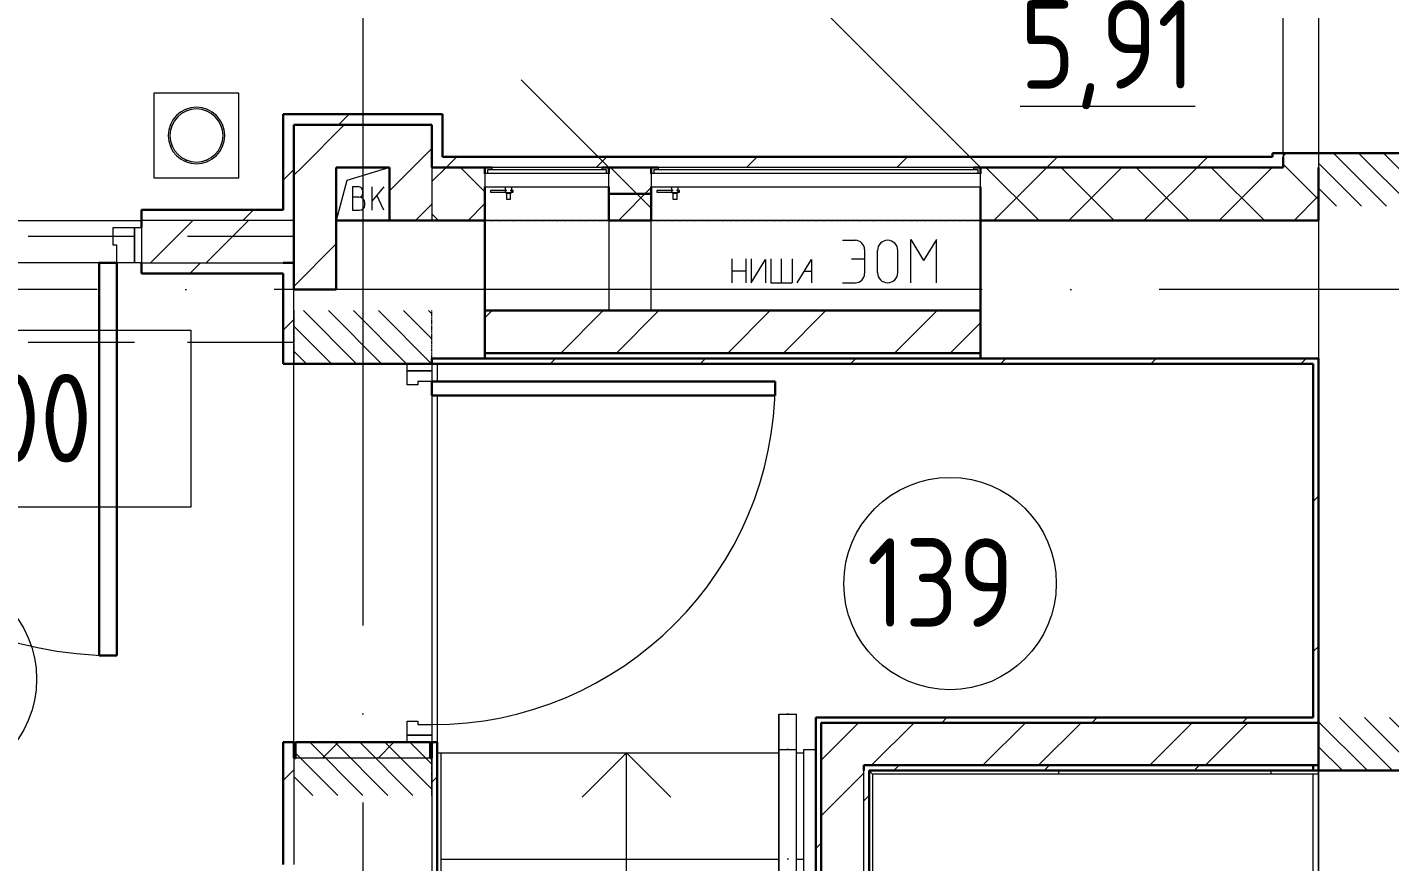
# Model space of a CAD drawing. Header units: millimetres. Extents: x -88595 to 880822, y -1054509 to -148035.
# Drawn here: x 203415 to 207264, y -243169 to -240811 of the extents above; entities that cross this region are included whole.
import ezdxf

# ---------------------------------------------------------------- set-up
doc = ezdxf.new("R2010")
doc.units = ezdxf.units.MM
for name, pattern in [('ADSK_Линия сетки', [25, 20, -2.5, 0, -2.5]), ('ADSK_Сверху', [4.5, 3, -1.5]), ('ADSK_Штриховая_ш2 п1_5', [4.5, 3, -1.5])]:
    doc.linetypes.add(name, pattern=pattern)
for name, color, linetype, lineweight in [('Аннотация', 7, 'Continuous', 20), ('Двери', 7, 'Continuous', 9), ('Лестницы', 7, 'Continuous', 9), ('Линии', 7, 'Continuous', 9), ('Марки помещений', 7, 'Continuous', 20), ('Оборудование', 7, 'Continuous', 18), ('Ограждение', 7, 'Continuous', 9), ('Оси', 7, 'Continuous', 9), ('Отметки', 7, 'Continuous', 9), ('Перекрытие', 7, 'Continuous', 18), ('Сантехника', 7, 'Continuous', 18), ('Стены внутренние', 7, 'Continuous', 18), ('Стены наружные', 7, 'Continuous', 18), ('Стены штриховка', 7, 'Continuous', 9), ('Стрелки вверх', 7, 'Continuous', 18)]:
    doc.layers.add(name, color=color, linetype=linetype, lineweight=lineweight)
doc.styles.add('GOST Common_3', font='GOST_Common.ttf', dxfattribs={"width": 0.9, "height": 2.5})
pattern_1 = [(0, (215928.7, 665702.34), (0, 600), []), (90, (215928.7, 665702.34), (-600, 4e-14), [])]

# ---------------------------------------------------------------- blocks, each defined once
blk = doc.blocks.new('1 этаж')
at = {"layer": 'Двери', "lineweight": 18, "true_color": 0xff0000}
h = blk.add_hatch(dxfattribs=at)
h.set_pattern_fill('FP_2', color=1, angle=-90, style=0, pattern_type=2)
h.set_pattern_definition([(315, (243467.71, 687882.605), (35.3553, 35.3553), [])])
h.paths.add_polyline_path([(243192.7, 686997.6), (243742.7, 686997.6), (243742.7, 687147.6), (243192.7, 687147.6)])
h.paths.add_polyline_path([(243708.7, 688367.6), (243742.7, 688367.6), (243742.7, 688517.6), (243192.7, 688517.6), (243192.7, 688367.6)])
h = blk.add_hatch(dxfattribs=at)
h.set_pattern_fill('FP_2', color=1, angle=-90, style=0, pattern_type=2)
h.set_pattern_definition([(315, (240492.71, 686017.605), (35.3553, 35.3553), [])])
h.paths.add_polyline_path([(240687.7, 685332.6), (240687.7, 685482.6), (240297.7, 685482.6), (240297.7, 685332.6)])
h.paths.add_polyline_path([(240687.7, 686552.6), (240687.7, 686702.6), (240297.7, 686702.6), (240297.7, 686552.6), (240479.7, 686552.6)])
h = blk.add_hatch(dxfattribs=at)
h.set_pattern_fill('FP_2', color=1, angle=-90, style=0, pattern_type=2)
h.set_pattern_definition([(315, (243467.71, 684677.605), (35.3553, 35.3553), [])])
h.paths.add_polyline_path([(243192.7, 683552.6), (243742.7, 683552.6), (243742.7, 683702.6), (243192.7, 683702.6)])
h.paths.add_polyline_path([(243192.7, 685402.6), (243742.7, 685402.6), (243742.7, 685552.6), (243192.7, 685552.6)])
at = {"layer": 'Ограждение'}
h = blk.add_hatch(dxfattribs=at)
h.set_pattern_fill('FP_25', color=256, style=0, pattern_type=2)
h.set_pattern_definition(pattern_1)
h.paths.add_polyline_path([(243177.7, 685392.6), (243192.7, 685392.6), (243192.7, 685402.6), (241922.7, 685402.6), (241932.7, 685392.6), (242991.1, 685392.6)])
h = blk.add_hatch(dxfattribs=at)
h.set_pattern_fill('FP_25', color=256, style=0, pattern_type=2)
h.set_pattern_definition(pattern_1)
h.paths.add_polyline_path([(241922.7, 682262.6), (241932.7, 682262.6), (241932.7, 685392.6), (241922.7, 685402.6), (241922.7, 682289.9)])
at = {"lineweight": 18}
for p, q in [((240567.7, 687107.6), (240447.3, 687070.9)), ((240447.3, 687070.9), (240417.7, 686957.6)), ((240479.9, 687053), (240463.3, 687053)), ((240463.3, 687053), (240463.3, 686986.3)), ((240481.8, 687023.4), (240463.3, 687023.4)), ((240492.9, 687034.5), (240492.9, 687040.1)), ((240552.2, 687053), (240518.8, 687013.3)), ((240518.8, 686986.3), (240518.8, 687053)), ((240552.2, 686986.3), (240532.2, 687029.2)), ((240463.3, 686986.3), (240483.6, 686986.3)), ((240498.5, 687001.2), (240498.5, 687006.7)), ((241187.7, 686957.6), (241187.7, 686702.6))]:
    blk.add_line(p, q, dxfattribs=at)
for centre, radius, start, end in [((240479.9, 687040.1), 13, 0, 90), ((240481.8, 687034.5), 11.1, 270, 0), ((240481.8, 687006.7), 16.7, 0, 90), ((240483.6, 687001.2), 14.8, 270, 0)]:
    blk.add_arc(centre, radius, start, end, dxfattribs=at)
at = {"layer": 'Аннотация', "lineweight": 20}
for p, q in [((238706.8, 686647.1), (240006.8, 686647.1)), ((240006.8, 686647.1), (240006.8, 686147.1)), ((240006.8, 686147.1), (238706.8, 686147.1))]:
    blk.add_line(p, q, dxfattribs=at)
at = {"layer": 'Двери', "linetype": 'ADSK_Штриховая_ш2 п1_5'}
for p, q in [((243742.7, 687147.6), (243192.7, 687147.6)), ((243192.7, 687147.6), (243192.7, 686997.6)), ((240837.7, 686957.6), (242237.7, 686957.6)), ((240297.7, 686702.6), (240297.7, 686552.6)), ((240687.7, 686552.6), (240687.7, 686702.6)), ((240837.7, 686567.6), (242237.7, 686567.6)), ((240297.7, 686552.6), (240687.7, 686552.6)), ((243192.7, 685552.6), (243192.7, 685402.6)), ((240687.7, 685482.6), (240297.7, 685482.6)), ((240297.7, 685482.6), (240297.7, 685332.6)), ((240687.7, 685332.6), (240687.7, 685482.6)), ((243192.7, 685402.6), (243742.7, 685402.6))]:
    blk.add_line(p, q, dxfattribs=at)
at = {"layer": 'Двери'}
for p, q in [((239787.7, 686937.6), (239847.7, 686937.6)), ((239787.7, 686887.6), (239787.7, 686937.6)), ((239847.7, 686937.6), (239847.7, 686837.6)), ((239847.7, 686837.6), (239847.7, 686937.6)), ((239847.7, 686937.6), (239867.7, 686937.6)), ((239867.7, 686937.6), (239867.7, 686837.6)), ((239797.7, 686887.6), (239787.7, 686887.6)), ((239797.7, 686837.6), (239797.7, 686887.6)), ((239847.7, 686837.6), (239797.7, 686837.6)), ((239867.7, 686837.6), (239847.7, 686837.6)), ((240617.7, 686552.6), (240687.7, 686552.6)), ((240617.7, 686532.6), (240617.7, 686552.6)), ((240617.7, 686492.6), (240617.7, 686532.6)), ((240617.7, 686532.6), (240687.7, 686532.6)), ((240687.7, 686532.6), (240617.7, 686532.6)), ((240687.7, 686552.6), (240687.7, 686532.6)), ((240687.7, 686532.6), (240687.7, 686502.6)), ((240647.7, 686492.6), (240617.7, 686492.6)), ((240647.7, 686502.6), (240647.7, 686492.6)), ((240687.7, 686502.6), (240647.7, 686502.6)), ((240617.7, 685542.6), (240647.7, 685542.6)), ((240617.7, 685502.6), (240617.7, 685542.6)), ((240647.7, 685542.6), (240647.7, 685532.6)), ((240647.7, 685532.6), (240687.7, 685532.6)), ((240687.7, 685532.6), (240687.7, 685502.6)), ((240687.7, 685502.6), (240617.7, 685502.6)), ((240617.7, 685482.6), (240617.7, 685502.6)), ((240617.7, 685502.6), (240687.7, 685502.6)), ((240687.7, 685482.6), (240617.7, 685482.6)), ((240687.7, 685502.6), (240687.7, 685482.6))]:
    blk.add_line(p, q, dxfattribs=at)
at = {"layer": 'Двери', "lineweight": 30}
for p, q in [((239747.7, 685727.6), (239747.7, 686837.6)), ((239747.7, 686837.6), (239797.7, 686837.6)), ((239797.7, 686837.6), (239797.7, 685727.6)), ((240687.7, 686502.6), (241657.7, 686502.6)), ((240687.7, 686462.6), (240687.7, 686502.6)), ((241657.7, 686502.6), (241657.7, 686462.6)), ((241657.7, 686462.6), (240687.7, 686462.6)), ((239797.7, 685727.6), (239747.7, 685727.6))]:
    blk.add_line(p, q, dxfattribs=at)
at = {"layer": 'Двери'}
for centre, radius, start, end in [((239797.7, 686837.6), 1110, 180, 270), ((240687.7, 686502.6), 970, 270, 0)]:
    blk.add_arc(centre, radius, start, end, dxfattribs=at)
at = {"layer": 'Лестницы'}
for p, q in [((240712.7, 685152.6), (241668.1, 685152.6)), ((240712.7, 685152.6), (241668.1, 685152.6)), ((241718.1, 685152.6), (241738.1, 685152.6)), ((241718.1, 685152.6), (241738.1, 685152.6))]:
    blk.add_line(p, q, dxfattribs=at)
at = {"layer": 'Линии', "lineweight": 18, "ltscale": 100}
for p, q in [((241307.7, 686702.6), (241307.7, 686957.6)), ((241847.5, 686901.4), (241884, 686901.4)), ((242040.5, 686904), (242077, 686844)), ((242040.5, 686781.4), (242040.5, 686904)), ((242113.6, 686904), (242077, 686844)), ((242113.6, 686781.4), (242113.6, 686904)), ((241910.1, 686875.3), (241910.1, 686807.5)), ((241946.6, 686810.1), (241946.6, 686872.7)), ((242004, 686810.1), (242004, 686872.7)), ((241535.1, 686849.2), (241535.1, 686781.4)), ((241575.1, 686849.2), (241575.1, 686781.4)), ((241590.1, 686849.2), (241590.1, 686781.4)), ((241590.1, 686781.4), (241630.1, 686847.1)), ((241630.1, 686847.1), (241630.1, 686781.4)), ((241645.1, 686849.2), (241645.1, 686781.4)), ((241675.1, 686781.4), (241675.1, 686849.2)), ((241705.1, 686849.2), (241705.1, 686781.4)), ((241720.1, 686781.4), (241760.1, 686847.1)), ((241760.1, 686847.1), (241760.1, 686781.4)), ((241873.6, 686849.2), (241910.1, 686849.2)), ((241535.1, 686815.3), (241575.1, 686815.3)), ((241740.1, 686814.2), (241760.1, 686814.2)), ((241645.1, 686781.4), (241705.1, 686781.4)), ((241847.5, 686781.4), (241884, 686781.4))]:
    blk.add_line(p, q, dxfattribs=at)
at = {"layer": 'Линии', "linetype": 'ADSK_Сверху', "ltscale": 100}
for p, q in [((240297.7, 686912.6), (219832.7, 686912.6)), ((240297.7, 686612.6), (219832.7, 686612.6))]:
    blk.add_line(p, q, dxfattribs=at)
at = {"layer": 'Линии', "lineweight": 18}
for centre, radius, start, end in [((241884, 686875.3), 26.1, 0, 90), ((241975.3, 686872.7), 28.7, 0, 180), ((241884, 686807.5), 26.1, 270, 0), ((241975.3, 686810.1), 28.7, 180, 0)]:
    blk.add_arc(centre, radius, start, end, dxfattribs=at)
at = {"layer": 'Марки помещений'}
for centre in [(242151.5, 685931.3), (239271, 685661.2)]:
    blk.add_circle(centre, 300, dxfattribs=at)
at = {"layer": 'Оборудование'}
for p, q in [((242237.7, 687107.6), (241580.1, 687765.2)), ((241187.7, 687107.6), (240940.2, 687355.1)), ((240844.7, 687099.6), (240844.7, 687089.9)), ((241179.8, 687100.6), (240845.7, 687100.6)), ((241168.7, 687107.6), (240856.7, 687107.6)), ((240856.7, 687107.6), (240856.7, 687102.1)), ((240865.7, 687099.6), (240865.7, 687100.8)), ((240865.7, 687099.6), (240865.7, 687100.8)), ((241159.7, 687100.8), (241159.7, 687099.6)), ((241159.7, 687099.6), (241159.7, 687100.8)), ((241168.7, 687102.1), (241168.7, 687107.6)), ((241180.7, 687089.9), (241180.7, 687099.6)), ((241314.7, 687099.6), (241314.7, 687089.9)), ((242229.8, 687100.6), (241315.7, 687100.6)), ((242218.7, 687107.6), (241326.7, 687107.6)), ((241326.7, 687107.6), (241326.7, 687102.1)), ((242218.7, 687102.1), (242218.7, 687107.6)), ((242230.7, 687089.9), (242230.7, 687099.6)), ((240837.7, 687089), (240837.7, 687052.6)), ((241186.8, 687089.9), (240838.6, 687089.9)), ((241187.7, 687052.6), (241187.7, 687089)), ((241307.7, 687089), (241307.7, 687052.6)), ((242236.8, 687089.9), (241308.6, 687089.9)), ((242237.7, 687052.6), (242237.7, 687089)), ((240837.7, 687052.6), (241187.7, 687052.6)), ((240899.4, 687042.2), (240853.6, 687042.2)), ((240853.6, 687042.2), (240853.6, 687037.2)), ((240853.6, 687037.2), (240899.4, 687037.2)), ((240894.6, 687052.6), (240894.6, 687036.7)), ((240894.6, 687036.7), (240913.9, 687036.7)), ((240896.1, 687036.7), (240898.1, 687034.8)), ((240898.1, 687034.8), (240898.1, 687017.3)), ((240898.1, 687034.8), (240910.3, 687034.8)), ((240898.1, 687017.3), (240910.3, 687017.3)), ((240917.3, 687042.2), (240909, 687042.2)), ((240909, 687037.2), (240917.3, 687037.2)), ((240910.3, 687034.8), (240912.3, 687036.7)), ((240910.3, 687017.3), (240910.3, 687034.8)), ((240913.9, 687036.7), (240913.9, 687052.6)), ((240917.3, 687037.2), (240917.3, 687042.2)), ((241307.7, 687052.6), (242237.7, 687052.6)), ((241369.4, 687042.2), (241323.6, 687042.2)), ((241323.6, 687042.2), (241323.6, 687037.2)), ((241323.6, 687037.2), (241369.4, 687037.2)), ((241364.6, 687052.6), (241364.6, 687036.7)), ((241364.6, 687036.7), (241383.9, 687036.7)), ((241366.1, 687036.7), (241368.1, 687034.8)), ((241368.1, 687034.8), (241368.1, 687017.3)), ((241368.1, 687034.8), (241380.3, 687034.8)), ((241368.1, 687017.3), (241380.3, 687017.3)), ((241387.3, 687042.2), (241379, 687042.2)), ((241379, 687037.2), (241387.3, 687037.2)), ((241380.3, 687034.8), (241382.3, 687036.7)), ((241380.3, 687017.3), (241380.3, 687034.8)), ((241383.9, 687036.7), (241383.9, 687052.6)), ((241387.3, 687037.2), (241387.3, 687042.2))]:
    blk.add_line(p, q, dxfattribs=at)
for points, knots in [([(240845.7, 687100.6), (240845.6, 687100.6), (240845.5, 687100.6), (240845.3, 687100.5), (240845.2, 687100.5), (240845.1, 687100.4), (240844.9, 687100.3), (240844.8, 687100.1), (240844.7, 687099.9), (240844.7, 687099.7), (240844.7, 687099.6)], [0, 0, 0, 0, 0.166667, 0.25, 0.333333, 0.416667, 0.541667, 0.666667, 0.833333, 1, 1, 1, 1]), ([(240856.7, 687102.1), (240856.7, 687102), (240856.7, 687101.8), (240856.6, 687101.5), (240856.5, 687101.4), (240856.4, 687101.2), (240856.3, 687101.1), (240856.1, 687100.9), (240855.9, 687100.8), (240855.8, 687100.7), (240855.5, 687100.6), (240855.3, 687100.6), (240855.2, 687100.6)], [0, 0, 0, 0, 0.166667, 0.25, 0.333333, 0.416667, 0.5, 0.583333, 0.666667, 0.75, 0.833333, 1, 1, 1, 1]), ([(241170.2, 687100.6), (241170.1, 687100.6), (241169.9, 687100.6), (241169.7, 687100.7), (241169.5, 687100.8), (241169.3, 687100.9), (241169.2, 687101.1), (241169, 687101.2), (241168.9, 687101.4), (241168.8, 687101.5), (241168.7, 687101.8), (241168.7, 687102), (241168.7, 687102.1)], [-1, -1, -1, -1, -0.833333, -0.75, -0.666667, -0.583333, -0.5, -0.416667, -0.333333, -0.25, -0.166667, 0, 0, 0, 0]), ([(241180.7, 687099.6), (241180.7, 687099.7), (241180.7, 687099.9), (241180.6, 687100.1), (241180.5, 687100.3), (241180.4, 687100.4), (241180.2, 687100.5), (241180.1, 687100.5), (241180, 687100.6), (241179.8, 687100.6), (241179.8, 687100.6)], [-1, -1, -1, -1, -0.833333, -0.666667, -0.541667, -0.416667, -0.333333, -0.25, -0.166667, 0, 0, 0, 0]), ([(241315.7, 687100.6), (241315.6, 687100.6), (241315.5, 687100.6), (241315.3, 687100.5), (241315.2, 687100.5), (241315.1, 687100.4), (241314.9, 687100.3), (241314.8, 687100.1), (241314.7, 687099.9), (241314.7, 687099.7), (241314.7, 687099.6)], [0, 0, 0, 0, 0.166667, 0.25, 0.333333, 0.416667, 0.541667, 0.666667, 0.833333, 1, 1, 1, 1]), ([(241326.7, 687102.1), (241326.7, 687102), (241326.7, 687101.8), (241326.6, 687101.5), (241326.5, 687101.4), (241326.4, 687101.2), (241326.3, 687101.1), (241326.1, 687100.9), (241325.9, 687100.8), (241325.8, 687100.7), (241325.5, 687100.6), (241325.3, 687100.6), (241325.2, 687100.6)], [0, 0, 0, 0, 0.166667, 0.25, 0.333333, 0.416667, 0.5, 0.583333, 0.666667, 0.75, 0.833333, 1, 1, 1, 1]), ([(242220.2, 687100.6), (242220.1, 687100.6), (242219.9, 687100.6), (242219.7, 687100.7), (242219.5, 687100.8), (242219.3, 687100.9), (242219.2, 687101.1), (242219, 687101.2), (242218.9, 687101.4), (242218.8, 687101.5), (242218.7, 687101.8), (242218.7, 687102), (242218.7, 687102.1)], [-1, -1, -1, -1, -0.833333, -0.75, -0.666667, -0.583333, -0.5, -0.416667, -0.333333, -0.25, -0.166667, 0, 0, 0, 0]), ([(242230.7, 687099.6), (242230.7, 687099.7), (242230.7, 687099.9), (242230.6, 687100.1), (242230.5, 687100.3), (242230.4, 687100.4), (242230.2, 687100.5), (242230.1, 687100.5), (242230, 687100.6), (242229.8, 687100.6), (242229.8, 687100.6)], [-1, -1, -1, -1, -0.833333, -0.666667, -0.541667, -0.416667, -0.333333, -0.25, -0.166667, 0, 0, 0, 0]), ([(240838.6, 687089.9), (240838.5, 687089.9), (240838.4, 687089.9), (240838.3, 687089.8), (240838.1, 687089.8), (240838, 687089.6), (240837.8, 687089.5), (240837.7, 687089.2), (240837.7, 687089.1), (240837.7, 687089)], [0, 0, 0, 0, 0.166667, 0.25, 0.333333, 0.5, 0.666667, 0.833333, 1, 1, 1, 1]), ([(241187.7, 687089), (241187.7, 687089.1), (241187.7, 687089.2), (241187.6, 687089.5), (241187.5, 687089.6), (241187.3, 687089.8), (241187.1, 687089.8), (241187, 687089.9), (241186.9, 687089.9), (241186.8, 687089.9)], [-1, -1, -1, -1, -0.833333, -0.666667, -0.5, -0.333333, -0.25, -0.166667, 0, 0, 0, 0]), ([(241308.6, 687089.9), (241308.5, 687089.9), (241308.4, 687089.9), (241308.3, 687089.8), (241308.1, 687089.8), (241308, 687089.6), (241307.8, 687089.5), (241307.7, 687089.2), (241307.7, 687089.1), (241307.7, 687089)], [0, 0, 0, 0, 0.166667, 0.25, 0.333333, 0.5, 0.666667, 0.833333, 1, 1, 1, 1]), ([(242237.7, 687089), (242237.7, 687089.1), (242237.7, 687089.2), (242237.6, 687089.5), (242237.5, 687089.6), (242237.3, 687089.8), (242237.1, 687089.8), (242237, 687089.9), (242236.9, 687089.9), (242236.8, 687089.9)], [-1, -1, -1, -1, -0.833333, -0.666667, -0.5, -0.333333, -0.25, -0.166667, 0, 0, 0, 0])]:
    blk.add_open_spline(points, degree=3, knots=knots, dxfattribs=at)
at = {"layer": 'Ограждение'}
for p, q in [((241668.1, 685562.6), (241668.1, 685462.6)), ((241668.1, 685562.6), (241718.1, 685562.6)), ((241668.1, 685462.6), (241668.1, 685562.6)), ((241695.4, 685562.6), (241690.8, 685562.6)), ((241718.1, 685462.6), (241718.1, 685562.6)), ((241718.1, 685462.6), (241718.1, 685562.6)), ((240712.7, 685452.6), (240712.7, 685152.6)), ((241668.1, 685462.6), (241668.1, 685160)), ((241668.1, 685462.6), (241718.1, 685462.6)), ((241668.1, 685152.6), (241668.1, 685462.6)), ((241695.4, 685462.6), (241690.8, 685462.6)), ((241718.1, 685160), (241718.1, 685462.6)), ((241718.1, 685152.6), (241718.1, 685462.6)), ((241738.1, 685462.6), (241772.7, 685462.6)), ((241738.1, 685152.6), (241738.1, 685462.6)), ((241932.7, 685392.6), (241922.7, 685402.6)), ((241922.7, 685402.6), (241932.7, 685392.6)), ((243192.7, 685392.6), (243192.7, 685402.6)), ((243192.7, 685402.6), (243192.7, 685392.6)), ((243192.7, 685392.6), (241932.7, 685392.6)), ((241932.7, 685392.6), (241932.7, 682262.6)), ((240712.7, 685152.6), (240712.7, 682892.7)), ((241668.1, 685160), (241668.1, 683338.2)), ((241668.1, 683338.2), (241668.1, 685152.6)), ((241718.1, 683361.6), (241718.1, 685160)), ((241718.1, 683361.6), (241718.1, 685152.6)), ((241738.1, 683370.9), (241738.1, 685152.6))]:
    blk.add_line(p, q, dxfattribs=at)
blk.add_open_spline([(241695.1, 685152.6), (241694.4, 685152.6), (241693.1, 685152.6), (241691.8, 685152.6), (241691.2, 685152.6)], degree=3, dxfattribs=at)
at = {"layer": 'Оси', "linetype": 'ADSK_Линия сетки', "ltscale": 100}
for p, q in [((240492.7, 697813.2), (240492.7, 676562.6)), ((243192.7, 697813.2), (243192.7, 676562.6)), ((247242.7, 686762.6), (175520.4, 686762.6))]:
    blk.add_line(p, q, dxfattribs=at)
at = {"layer": 'Перекрытие', "color": 49, "ltscale": 100, "true_color": 0x464646}
for p, q in [((240702.7, 685452.6), (241668.1, 685452.6)), ((241718.1, 685452.6), (241738.1, 685452.6)), ((243192.7, 683702.6), (243192.7, 685402.6))]:
    blk.add_line(p, q, dxfattribs=at)
at = {"layer": 'Сантехника'}
for p, q in [((240142.7, 687317.6), (239902.7, 687317.6)), ((239902.7, 687317.6), (239902.7, 687077.6)), ((240142.7, 687077.6), (240142.7, 687317.6)), ((239902.7, 687077.6), (240142.7, 687077.6))]:
    blk.add_line(p, q, dxfattribs=at)
for radius, start, end in [(80, 0, 180), (75, 0, 180), (75, 109.9712, 115.0288), (75, 64.9712, 70.0288), (75, 154.9712, 160.0288), (75, 19.9712, 25.0288), (80, 180, 0), (75, 180, 0), (75, 199.9712, 205.0288), (75, 334.9712, 340.0288), (75, 244.9712, 250.0288), (75, 289.9712, 295.0288)]:
    blk.add_arc((240022.7, 687197.6), radius, start, end, dxfattribs=at)
at = {"layer": 'Стены внутренние'}
for p, q in [((243092.7, 687147.6), (243092.7, 688367.6)), ((243192.7, 687147.6), (243192.7, 687107.6)), ((241187.7, 686957.6), (240837.7, 686957.6)), ((242237.7, 686957.6), (241307.7, 686957.6)), ((240297.7, 685482.6), (240297.7, 686552.6)), ((240687.7, 686502.6), (240687.7, 685532.6)), ((240297.7, 685437.6), (240297.7, 685137.6)), ((240682.7, 685437.6), (240302.7, 685437.6)), ((243192.7, 685402.6), (243192.7, 681077.6))]:
    blk.add_line(p, q, dxfattribs=at)
at = {"layer": 'Стены внутренние', "lineweight": 30}
for p, q in [((243742.7, 687147.6), (243092.7, 687147.6)), ((243092.7, 687137.6), (243092.7, 687107.6)), ((240837.7, 687089.2), (240837.7, 687107.6)), ((241187.7, 687107.6), (241187.7, 687089.2)), ((241307.7, 687089.2), (241307.7, 687107.6)), ((242237.7, 687107.6), (242237.7, 687089.2)), ((243192.7, 686957.6), (243192.7, 687107.6)), ((240837.7, 686567.6), (240837.7, 687052.6)), ((241187.7, 687052.6), (241187.7, 687032.6)), ((241307.7, 687032.6), (241307.7, 687052.6)), ((242237.7, 687052.6), (242237.7, 686567.6)), ((240417.7, 686957.6), (240417.7, 686762.6)), ((240417.7, 686957.6), (240837.7, 686957.6)), ((241187.7, 686957.6), (241307.7, 686957.6)), ((243192.7, 686957.6), (242237.7, 686957.6)), ((240417.7, 686762.6), (240297.7, 686762.6)), ((240687.7, 686552.6), (240687.7, 686567.6)), ((240297.7, 686552.6), (240687.7, 686552.6)), ((240302.7, 685437.6), (240297.7, 685437.6)), ((240687.7, 685437.6), (240682.7, 685437.6)), ((243192.7, 685402.6), (243742.7, 685402.6))]:
    blk.add_line(p, q, dxfattribs=at)
at = {"layer": 'Стены внутренние', "linetype": 'Continuous', "lineweight": 9}
for p, q in [((243092.7, 687138.8), (243101.5, 687147.6)), ((240687.7, 687067.2), (240728.1, 687107.6)), ((240837.7, 687038.1), (240768.2, 687107.6)), ((241307.7, 686992.4), (241192.5, 687107.6)), ((242403.1, 686957.6), (242253.1, 687107.6)), ((242275.1, 686957.6), (242425.1, 687107.6)), ((242615.3, 686957.6), (242465.3, 687107.6)), ((242487.3, 686957.6), (242637.3, 687107.6)), ((242827.4, 686957.6), (242677.4, 687107.6)), ((242699.4, 686957.6), (242849.4, 687107.6)), ((243039.5, 686957.6), (242889.5, 687107.6)), ((242911.5, 686957.6), (243061.5, 687107.6)), ((243101.7, 687107.6), (243092.7, 687116.5)), ((243192.7, 687016.5), (243101.7, 687107.6)), ((241214.5, 686957.6), (241307.7, 687050.8)), ((243123.7, 686957.6), (243192.7, 687026.7)), ((240790.2, 686957.6), (240837.7, 687005.1)), ((240706.1, 686957.6), (240687.7, 686976))]:
    blk.add_line(p, q, dxfattribs=at)
at = {"layer": 'Стены наружные', "lineweight": 30}
for p, q in [((240267.7, 687257.6), (240267.7, 686987.6)), ((240717.7, 687257.6), (240267.7, 687257.6)), ((240717.7, 687137.6), (240717.7, 687257.6)), ((240297.7, 686762.6), (240297.7, 687227.6)), ((240687.7, 687227.6), (240297.7, 687227.6)), ((240687.7, 687107.6), (240687.7, 687227.6)), ((243062.7, 687137.6), (240717.7, 687137.6)), ((243092.7, 687147.6), (243062.7, 687147.6)), ((243062.7, 687147.6), (243062.7, 687137.6)), ((240417.7, 687107.6), (240567.7, 687107.6)), ((240417.7, 686957.6), (240417.7, 687107.6)), ((240567.7, 687107.6), (240567.7, 686957.6)), ((240687.7, 687107.6), (240856.7, 687107.6)), ((241168.7, 687107.6), (241326.7, 687107.6)), ((242218.7, 687107.6), (243092.7, 687107.6)), ((241307.7, 687032.6), (241187.7, 687032.6)), ((241187.7, 687032.6), (241187.7, 686957.6)), ((241307.7, 686957.6), (241307.7, 687032.6)), ((240267.7, 686987.6), (239867.7, 686987.6)), ((239867.7, 686987.6), (239867.7, 686937.6)), ((239867.7, 686837.6), (239867.7, 686807.6)), ((240267.7, 686837.6), (240297.7, 686837.6)), ((239867.7, 686807.6), (240267.7, 686807.6)), ((240267.7, 686807.6), (240267.7, 686552.6)), ((242237.7, 686702.6), (240837.7, 686702.6)), ((243192.7, 686567.6), (240687.7, 686567.6)), ((240837.7, 686582.6), (242237.7, 686582.6)), ((243192.7, 685402.6), (243192.7, 686567.6)), ((240267.7, 686552.6), (240297.7, 686552.6)), ((240687.7, 686552.6), (243177.7, 686552.6)), ((243177.7, 686552.6), (243177.7, 685552.6)), ((243177.7, 685552.6), (241772.7, 685552.6)), ((241772.7, 685552.6), (241772.7, 683990.4)), ((243192.7, 685537.6), (241787.7, 685537.6)), ((241787.7, 683990.4), (241787.7, 685537.6)), ((240267.7, 685482.6), (240267.7, 685137.6)), ((240297.7, 685482.6), (240267.7, 685482.6)), ((240297.7, 685437.6), (240297.7, 685482.6)), ((240302.7, 685482.6), (240302.7, 685437.6)), ((240682.7, 685482.6), (240302.7, 685482.6)), ((240682.7, 685437.6), (240682.7, 685482.6)), ((240702.7, 685482.6), (240687.7, 685482.6)), ((240687.7, 685482.6), (240687.7, 685437.6)), ((240702.7, 681077.6), (240702.7, 685482.6)), ((241907.7, 685402.6), (241907.7, 685417.6)), ((243192.7, 685417.6), (241907.7, 685417.6)), ((241922.7, 685402.6), (243192.7, 685402.6)), ((241922.7, 683990.5), (241922.7, 685402.6)), ((243177.7, 685417.6), (243177.7, 685402.6))]:
    blk.add_line(p, q, dxfattribs=at)
at = {"layer": 'Стены наружные', "linetype": 'Continuous', "lineweight": 9}
for p, q in [((240423.8, 687227.6), (240453.8, 687257.6)), ((240319.9, 687107.6), (240439.9, 687227.6)), ((240634.2, 687107.6), (240687.7, 687161.1)), ((240728.1, 687107.6), (240758.1, 687137.6)), ((241152.3, 687107.6), (241182.3, 687137.6)), ((241576.6, 687107.6), (241606.6, 687137.6)), ((242000.9, 687107.6), (242030.9, 687137.6)), ((242425.1, 687107.6), (242455.1, 687137.6)), ((242849.4, 687107.6), (242879.4, 687137.6)), ((240267.7, 687071.5), (240297.7, 687101.5)), ((240297.7, 687085.4), (240319.9, 687107.6)), ((240567.7, 687041.1), (240634.2, 687107.6)), ((241187.7, 687032.5), (241187.8, 687032.6)), ((240153.8, 686957.6), (240183.8, 686987.6)), ((240641.4, 686957.6), (240687.7, 687004)), ((239892.7, 686837.6), (240012.7, 686957.6)), ((240049.9, 686837.6), (240169.9, 686957.6)), ((240297.7, 686771.1), (240417.7, 686891.1)), ((240003.8, 686807.6), (240033.8, 686837.6)), ((240267.7, 686647.2), (240297.7, 686677.2)), ((240837.7, 686682.5), (240857.8, 686702.6)), ((241052.1, 686582.6), (241172.1, 686702.6)), ((241209.3, 686582.6), (241329.3, 686702.6)), ((241523.6, 686582.6), (241643.6, 686702.6)), ((241680.7, 686582.6), (241800.7, 686702.6)), ((241995.1, 686582.6), (242115.1, 686702.6)), ((242152.2, 686582.6), (242237.7, 686668.1)), ((241021.6, 686552.6), (241036.6, 686567.6)), ((241445.9, 686552.6), (241460.9, 686567.6)), ((241870.1, 686552.6), (241885.1, 686567.6)), ((242294.4, 686552.6), (242309.4, 686567.6)), ((242718.7, 686552.6), (242733.7, 686567.6)), ((243142.9, 686552.6), (243157.9, 686567.6)), ((243177.7, 686163.1), (243192.7, 686178.1)), ((243177.7, 685738.9), (243192.7, 685753.9)), ((242127.9, 685537.6), (242142.9, 685552.6)), ((242552.2, 685537.6), (242567.2, 685552.6)), ((242976.4, 685537.6), (242991.4, 685552.6)), ((241787.7, 685432.3), (241893, 685537.6)), ((241930.1, 685417.6), (242050.1, 685537.6)), ((242244.4, 685417.6), (242364.4, 685537.6)), ((242401.6, 685417.6), (242521.6, 685537.6)), ((242715.9, 685417.6), (242835.9, 685537.6)), ((242873.1, 685417.6), (242993.1, 685537.6)), ((240378.6, 685437.6), (240423.6, 685482.6)), ((240535.7, 685437.6), (240580.7, 685482.6)), ((240267.7, 685374.5), (240297.7, 685404.5)), ((241992.9, 685402.6), (242007.9, 685417.6)), ((242417.2, 685402.6), (242432.2, 685417.6)), ((242841.4, 685402.6), (242856.4, 685417.6)), ((243187.4, 685417.6), (243192.7, 685422.9)), ((240687.7, 685370.2), (240702.7, 685385.2)), ((241787.7, 685275.2), (241907.7, 685395.2)), ((241907.7, 685317.4), (241922.7, 685332.4)), ((241772.7, 685182.4), (241787.7, 685197.4))]:
    blk.add_line(p, q, dxfattribs=at)
at = {"layer": 'Стены наружные'}
for p, q in [((238617.7, 686957.6), (239867.7, 686957.6)), ((239747.7, 686837.6), (238687.7, 686837.6)), ((240297.7, 686552.6), (240297.7, 686762.6)), ((240702.7, 686552.6), (240702.7, 686502.6)), ((240702.7, 686462.6), (240702.7, 685482.6)), ((240687.7, 685437.6), (240687.7, 681062.6)), ((243177.7, 683702.6), (243177.7, 685392.6))]:
    blk.add_line(p, q, dxfattribs=at)
at = {"layer": 'Стены штриховка'}
for p, q in [((243092.7, 687147.6), (243092.7, 687137.6)), ((240687.7, 687107.6), (240687.7, 686957.6)), ((240297.7, 686957.6), (239867.7, 686957.6)), ((239867.7, 686837.6), (240267.7, 686837.6)), ((241907.7, 683993.9), (241907.7, 685402.6))]:
    blk.add_line(p, q, dxfattribs=at)
at = {"layer": 'Стрелки вверх'}
for p, q in [((241237.7, 685452.6), (241112.7, 685327.6)), ((241237.7, 685152.6), (241237.7, 685452.6)), ((241237.7, 685452.6), (241362.7, 685327.6)), ((241237.7, 684852.6), (241237.7, 685152.6))]:
    blk.add_line(p, q, dxfattribs=at)
at = {"layer": 'Марки помещений', "style": 'GOST Common_3', "width": 0.9}
for s, p in [('%%U5,91', (242349.2, 687330.2)), ('139', (241916.6, 685809))]:
    blk.add_text(s, height=250, dxfattribs=at).set_placement(p)
at = {"layer": 'Отметки', "style": 'GOST Common_3', "width": 0.9}
blk.add_text('+0,800', height=250, dxfattribs=at).set_placement((238905.6, 686273.8))

msp = doc.modelspace()

# ---------------------------------------------------------------- block references
at = {"layer": 'Оборудование', "color": 5, "true_color": 0x0000ff}
msp.add_blockref('1 этаж', (-36129.5, -928314.5), dxfattribs=at)

doc.saveas('drawing.dxf')
